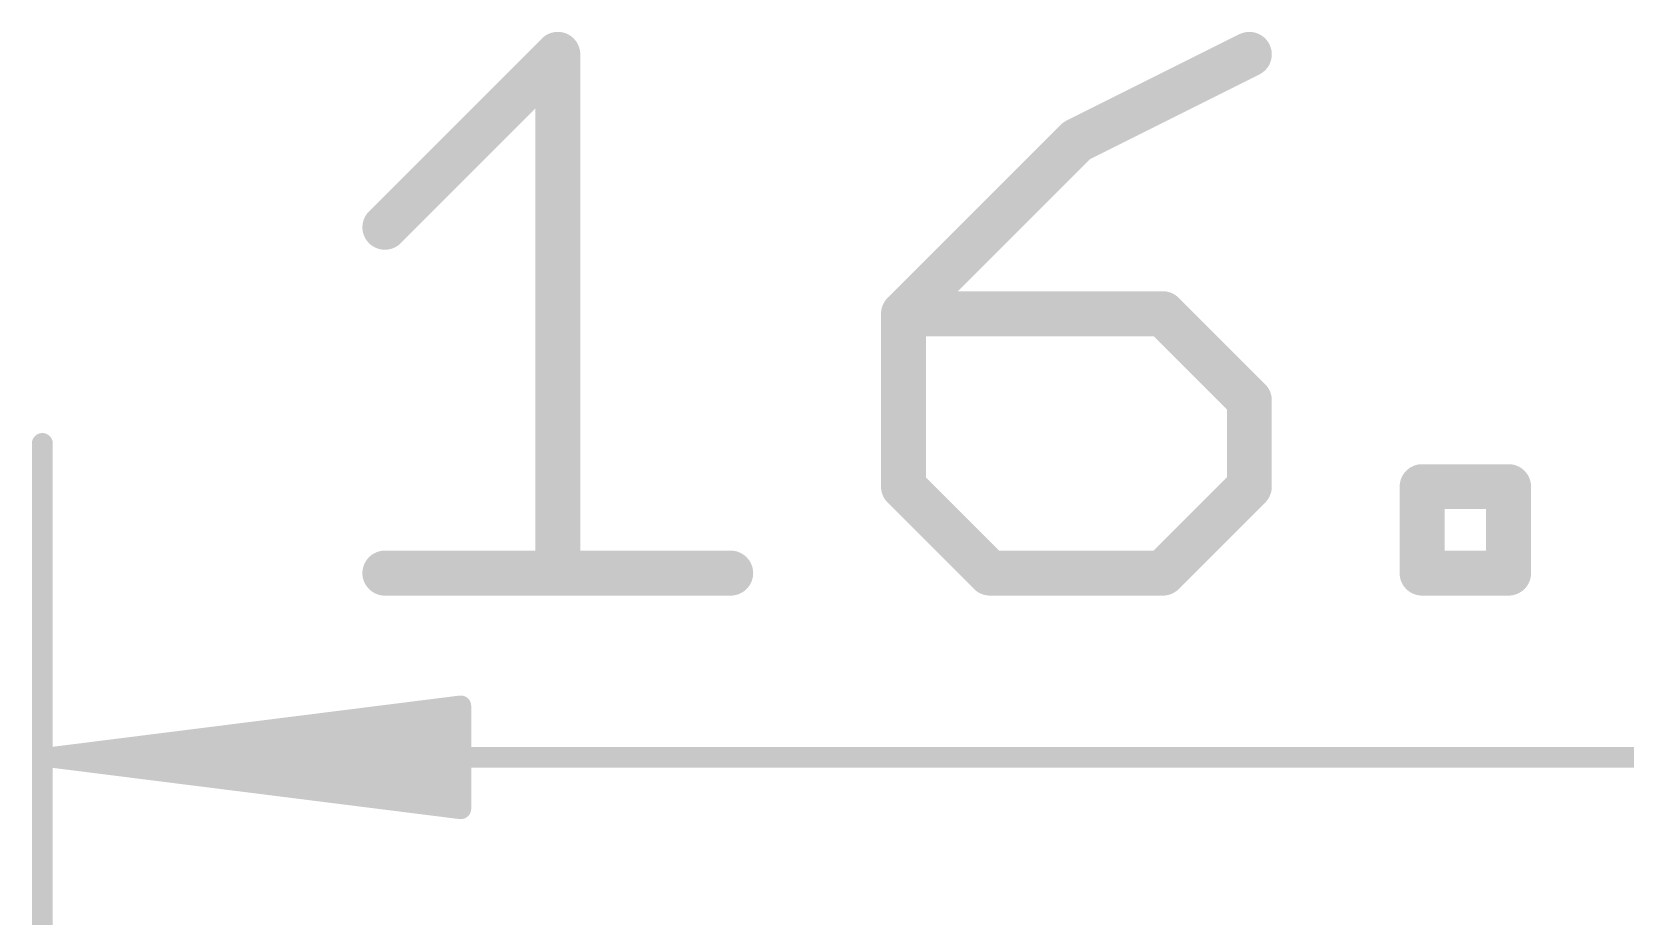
# Model space of a CAD drawing. Extents: x -8.3 to 21.3, y -11.9 to 13.9.
# Drawn here: x -8.32 to 1.58, y 8.41 to 13.91 of the extents above; entities that cross this region are included whole.
import ezdxf

# ---------------------------------------------------------------- set-up
doc = ezdxf.new("R2010")
doc.units = 0
doc.layers.add('47', color=253, linetype='CONTINUOUS')

msp = doc.modelspace()

# ---------------------------------------------------------------- linework, layer by layer
at = {"layer": '47'}
for points, const_width in [([(-6.1263, 12.6916), (-5.0518, 13.7661)], 0.2794), ([(-5.0518, 13.7661), (-5.0518, 10.5427)], 0.2794), ([(-0.7546, 13.7661), (-1.8291, 13.2288)], 0.2794), ([(-1.8291, 13.2288), (-2.9035, 12.1544)], 0.2794), ([(-2.9035, 12.1544), (-2.9035, 11.0799)], 0.2794), ([(-1.2918, 12.1544), (-2.9035, 12.1544)], 0.2794), ([(-0.7546, 11.6172), (-1.2918, 12.1544)], 0.2794), ([(-0.7546, 11.0799), (-0.7546, 11.6172)], 0.2794), ([(-8.255, 0), (-8.255, 11.348)], 0.13), ([(-2.9035, 11.0799), (-2.3663, 10.5427)], 0.2794), ([(-1.2918, 10.5427), (-0.7546, 11.0799)], 0.2794), ([(0.3192, 10.5427), (0.3192, 11.0799)], 0.2794), ([(0.3192, 11.0799), (0.8565, 11.0799)], 0.2794), ([(0.8565, 11.0799), (0.8565, 10.5427)], 0.2794), ([(-6.1263, 10.5427), (-3.9774, 10.5427)], 0.2794), ([(-2.3663, 10.5427), (-1.2918, 10.5427)], 0.2794), ([(0.8565, 10.5427), (0.3192, 10.5427)], 0.2794), ([(-8.19, 9.398), (-5.655, 9.7172)], 0.13), ([(-8.19, 9.398), (-5.655, 9.658)], 0.13), ([(-5.655, 9.7172), (-5.655, 9.0788)], 0.13), ([(-8.19, 9.398), (-5.655, 9.528)], 0.13), ([(-8.19, 9.398), (8.19, 9.398)], 0.13), ([(-5.655, 9.0788), (-8.19, 9.398)], 0.13), ([(-5.655, 9.268), (-8.19, 9.398)], 0.13), ([(-5.655, 9.138), (-8.19, 9.398)], 0.13)]:
    msp.add_lwpolyline(points, dxfattribs=dict(at, const_width=const_width))
for points, const_width in [([(-4.982, 13.7661, 1), (-5.1217, 13.7661)], 0.1397), ([(-5.0024, 13.7167, 1), (-5.1012, 13.8154)], 0.1397), ([(-0.7234, 13.7036, 1), (-0.7858, 13.8285)], 0.1397), ([(-1.7797, 13.1794, 1), (-1.8785, 13.2782)], 0.1397), ([(-1.8603, 13.2913, 1), (-1.7978, 13.1664)], 0.1397), ([(-6.1757, 12.741, 1), (-6.0769, 12.6422)], 0.1397), ([(-2.8337, 12.1544, 1), (-2.9734, 12.1544)], 0.1397), ([(-2.9035, 12.2242, 1), (-2.9035, 12.0845)], 0.1397), ([(-1.2424, 12.2038, 1), (-1.3412, 12.105)], 0.1397), ([(-1.2918, 12.0845, 1), (-1.2918, 12.2242)], 0.1397), ([(-2.9529, 12.2038, 1), (-2.8541, 12.105)], 0.1397), ([(-0.6848, 11.6172, 1), (-0.8245, 11.6172)], 0.1397), ([(-0.804, 11.5678, 1), (-0.7052, 11.6665)], 0.1397), ([(-8.2225, 11.348, 1), (-8.2875, 11.348)], 0.065), ([(-2.8541, 11.1293, 1), (-2.9529, 11.0305)], 0.1397), ([(-0.7052, 11.0305, 1), (-0.804, 11.1293)], 0.1397), ([(0.3192, 11.1498, 1), (0.3192, 11.0101)], 0.1397), ([(0.3891, 11.0799, 1), (0.2494, 11.0799)], 0.1397), ([(0.9263, 11.0799, 1), (0.7866, 11.0799)], 0.1397), ([(0.8565, 11.0101, 1), (0.8565, 11.1498)], 0.1397), ([(-2.9734, 11.0799, 1), (-2.8337, 11.0799)], 0.1397), ([(-0.8245, 11.0799, 1), (-0.6848, 11.0799)], 0.1397), ([(-6.1263, 10.6126, 1), (-6.1263, 10.4728)], 0.1397), ([(-5.1217, 10.5427, 1), (-4.982, 10.5427)], 0.1397), ([(-3.9774, 10.4728, 1), (-3.9774, 10.6126)], 0.1397), ([(-2.3663, 10.6126, 1), (-2.3663, 10.4728)], 0.1397), ([(-2.4157, 10.4933, 1), (-2.3169, 10.5921)], 0.1397), ([(-1.3412, 10.5921, 1), (-1.2424, 10.4933)], 0.1397), ([(-1.2918, 10.4728, 1), (-1.2918, 10.6126)], 0.1397), ([(0.3192, 10.6126, 1), (0.3192, 10.4728)], 0.1397), ([(0.2494, 10.5427, 1), (0.3891, 10.5427)], 0.1397), ([(0.7866, 10.5427, 1), (0.9263, 10.5427)], 0.1397), ([(0.8565, 10.4728, 1), (0.8565, 10.6126)], 0.1397), ([(-5.6225, 9.7172, 1), (-5.6875, 9.7172)], 0.065), ([(-5.6509, 9.685, 1), (-5.6591, 9.7495)], 0.065), ([(-5.6517, 9.6257, 1), (-5.6583, 9.6903)], 0.065), ([(-5.6533, 9.4955, 1), (-5.6567, 9.5605)], 0.065), ([(-8.19, 9.4305, 1), (-8.19, 9.3655)], 0.065), ([(-8.1859, 9.4302, 1), (-8.1941, 9.3658)], 0.065), ([(-8.1917, 9.4305, 1), (-8.1883, 9.3655)], 0.065), ([(-8.1883, 9.4305, 1), (-8.1917, 9.3655)], 0.065), ([(-8.1867, 9.4303, 1), (-8.1933, 9.3657)], 0.065), ([(-8.1933, 9.4303, 1), (-8.1867, 9.3657)], 0.065), ([(-8.1941, 9.4302, 1), (-8.1859, 9.3658)], 0.065), ([(-5.6567, 9.2355, 1), (-5.6533, 9.3005)], 0.065), ([(-5.6875, 9.0788, 1), (-5.6225, 9.0788)], 0.065), ([(-5.6591, 9.0465, 1), (-5.6509, 9.111)], 0.065), ([(-5.6583, 9.1057, 1), (-5.6517, 9.1703)], 0.065)]:
    msp.add_lwpolyline(points, format="xyb", dxfattribs=dict(at, const_width=const_width))

doc.saveas('drawing.dxf')
